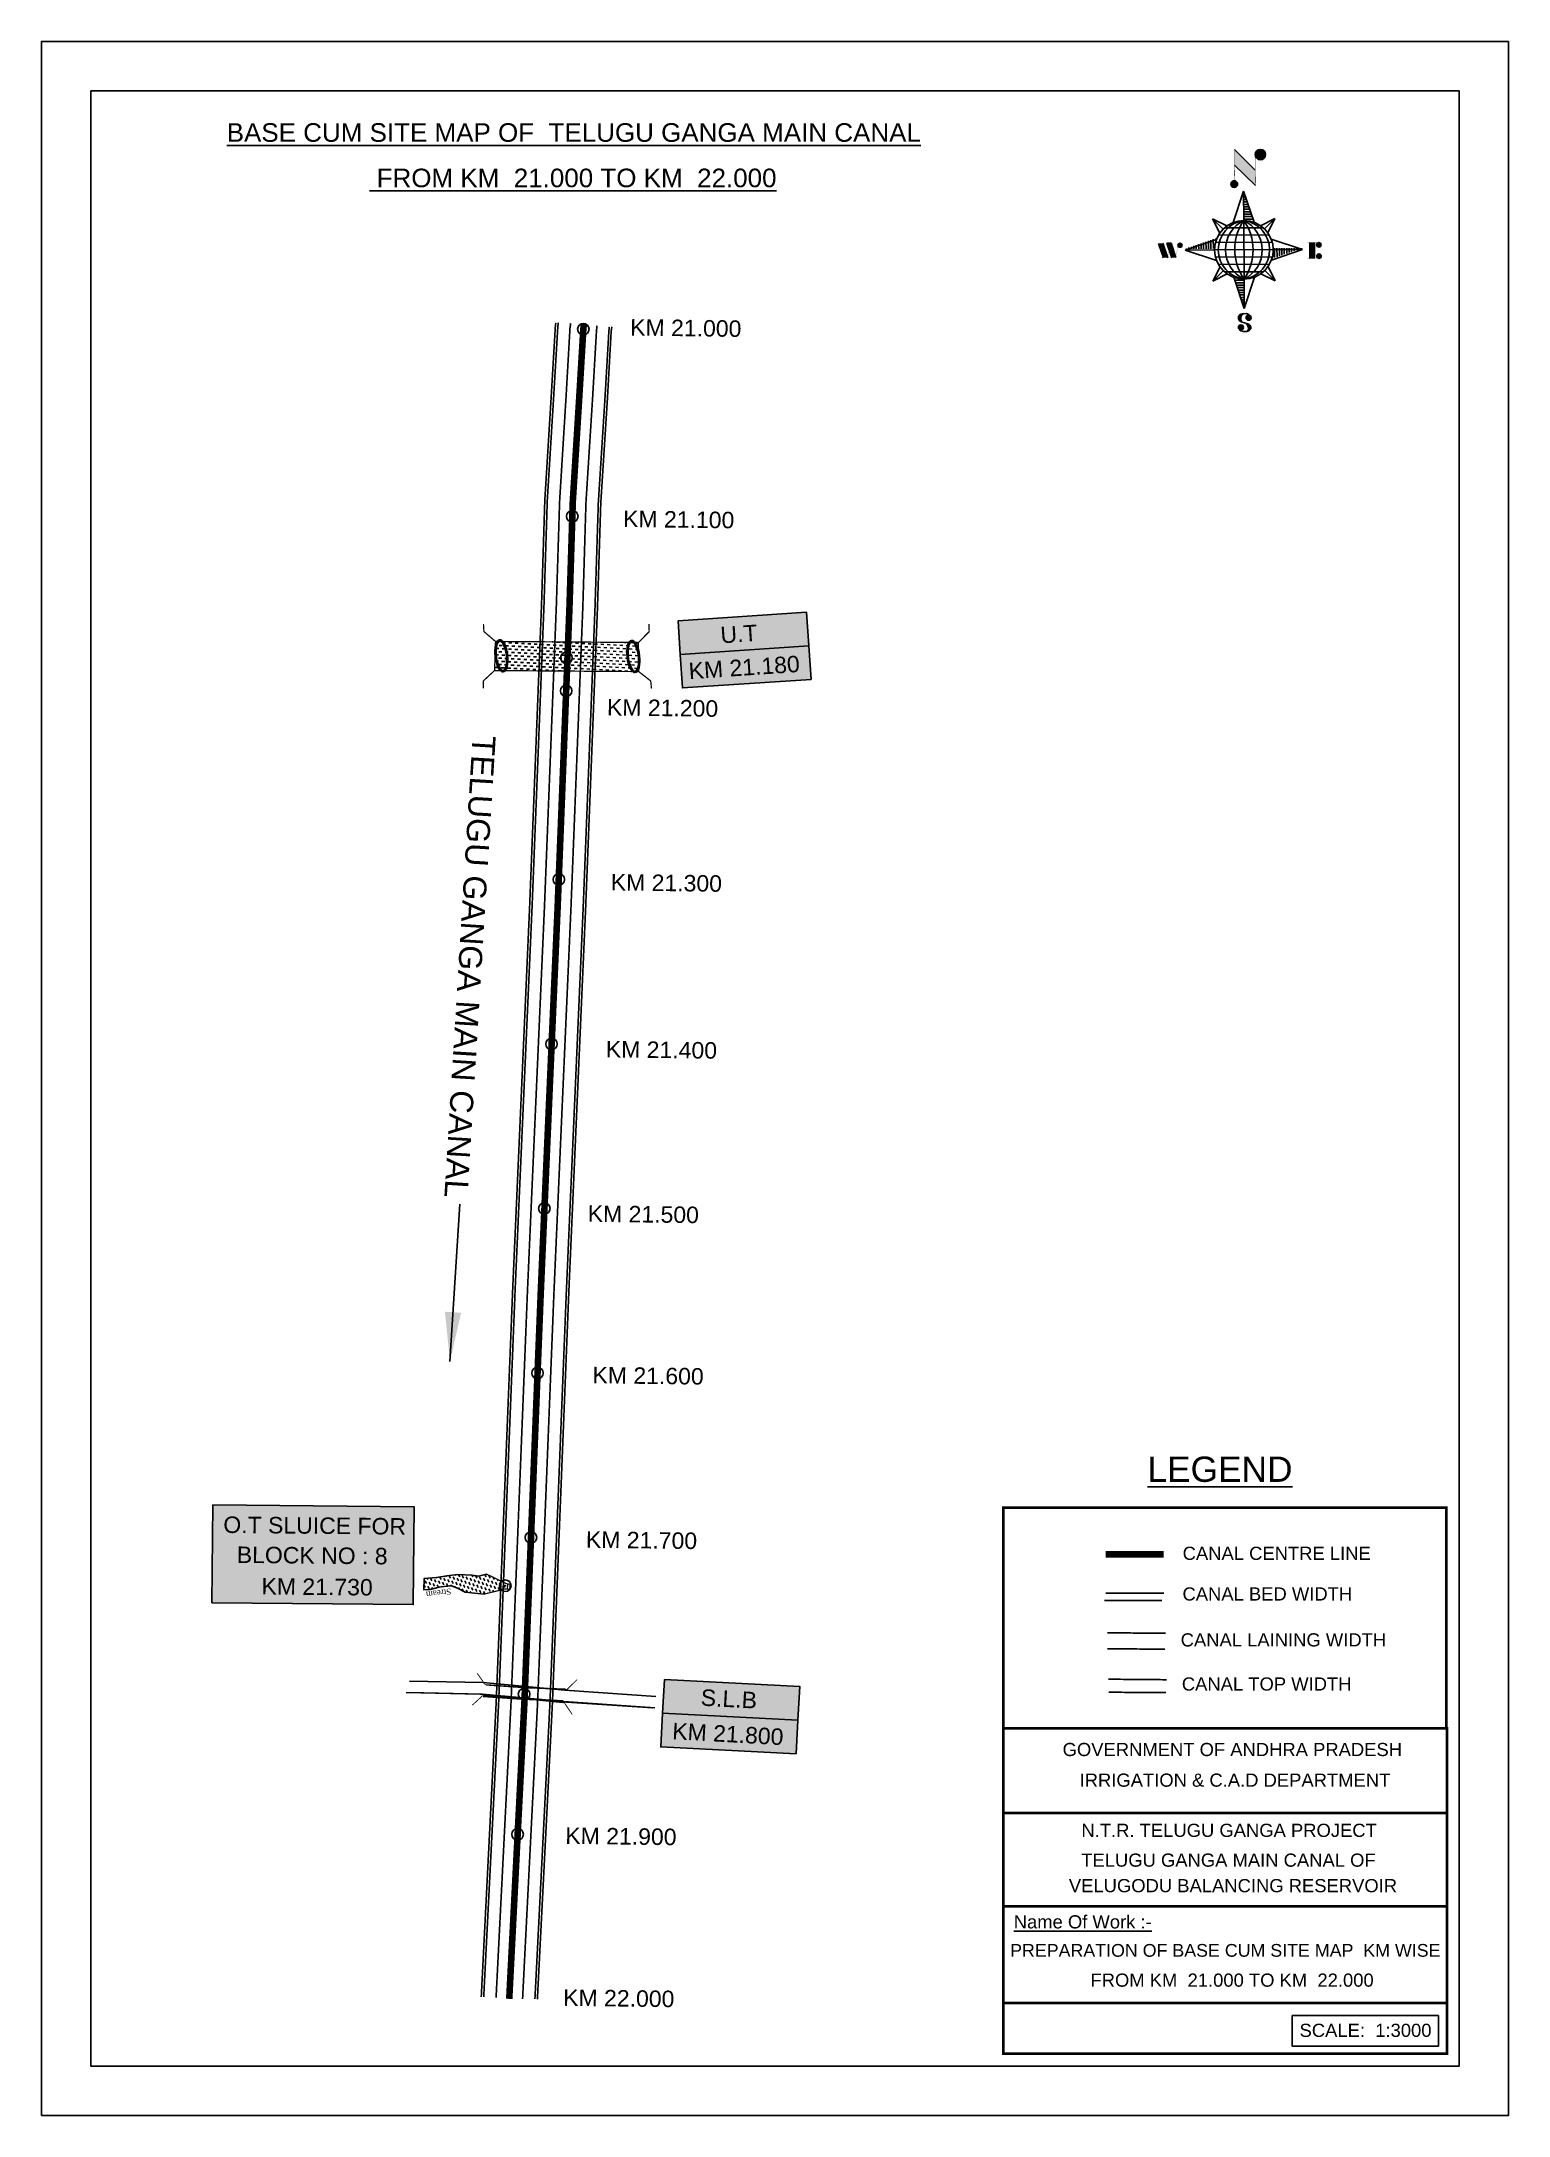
# Model space of a CAD drawing. Header units: inches. Extents: x 244940 to 245831, y 1730066 to 1731326.
import ezdxf

# ---------------------------------------------------------------- set-up
doc = ezdxf.new("R2010")
doc.units = ezdxf.units.IN
doc.header["$MEASUREMENT"] = 0
doc.header["$PDMODE"] = 32
doc.header["$PDSIZE"] = 7
doc.linetypes.add('ACAD_ISO02W100', pattern=[15, 12, -3])
for name, color, linetype in [('AQUADUCT', 1, 'Continuous'), ('bed with', 5, 'Continuous'), ('bord', 1, 'Continuous'), ('cahnige', 7, 'Continuous'), ('canal', 1, 'Continuous'), ('CARTTRACK', 30, 'ACAD_ISO02W100'), ('chainage', 7, 'Continuous'), ('FRAME 025', 7, 'Continuous'), ('laying', 4, 'Continuous'), ('lining', 4, 'Continuous'), ('OT', 7, 'Continuous'), ('ROAD', 6, 'Continuous'), ('SLB', 11, 'Continuous'), ('STREAM', 4, 'Continuous'), ('Stu coo', 3, 'Continuous'), ('TEXT', 7, 'Continuous'), ('top of bund', 1, 'Continuous'), ('UT', 173, 'ACAD_ISO02W100'), ('V', 6, 'Continuous'), ('ZSTU', 7, 'Continuous')]:
    doc.layers.add(name, color=color, linetype=linetype)
doc.styles.add('5mm', font='times.ttf', dxfattribs={"height": 3})
doc.styles.get("Standard").update_dxf_attribs({"font": 'arial.ttf'})
doc.dimstyles.get("Standard").update_dxf_attribs({"dimtxt": 0.18, "dimasz": 0.18, "dimexe": 0.18, "dimexo": 0.0625, "dimgap": 0.09, "dimtad": 0, "dimtih": 1, "dimtoh": 1, "dimdec": 4, "dimzin": 0, "dimdsep": 46, "dimtxsty": 'Standard', "dimcen": 0.09, "dimadec": 0, "dimazin": 0, "dimtfac": 1, "dimtdec": 4, "dimtofl": 0, "dimtmove": 0, "dimatfit": 3, "dimfxl": 1, "dimtolj": 1, "dimtzin": 0, "dimarcsym": 0})
pattern_1 = [(267.297113149, (-8720374.938, 50637915.138), (10.5367255337, -0.497431438), [])]
pattern_2 = [(357.297113149, (-8720374.938, 50637915.138), (0.497431438, 10.5367255337), [])]

# ---------------------------------------------------------------- blocks, each defined once
blk = doc.blocks.new('GGF')
at = {"layer": 'STREAM'}
h = blk.add_hatch(dxfattribs=at)
h.set_pattern_fill('DASH', color=256, scale=10, angle=-6.08273, style=0)
h.set_pattern_definition([(353.91726508, (-115347.3726, 1016.3876), (1.3754179499, 1.1105068496), [1.25, -1.25])])
h.paths.add_polyline_path([(406186.84, 1485623.89), (406186.34, 1485618.17), (406185.83, 1485612.44), (406242.6, 1485608.9), (406242.86, 1485614.64), (406243.12, 1485620.38)])
at = {"layer": 'laying', "linetype": 'ByBlock', "extrusion": (0, 0, -1)}
for centre in [(406188.83, 1485618.1), (406240.81, 1485614.96)]:
    blk.add_ellipse(centre, major_axis=(0.4, -6.37), ratio=0.388717, dxfattribs=at)
at = {"layer": 'laying', "linetype": 'ByBlock'}
for points in [[(406189.2, 1485612.24), (406189.13, 1485612.23), (406189.05, 1485612.25), (406188.86, 1485612.32), (406188.75, 1485612.39), (406188.51, 1485612.61), (406188.38, 1485612.76), (406187.99, 1485613.32), (406187.73, 1485613.86), (406187.29, 1485615.15), (406187.11, 1485615.9), (406186.88, 1485617.49), (406186.82, 1485618.32), (406186.84, 1485619.93), (406186.91, 1485620.71), (406187.17, 1485622.07), (406187.36, 1485622.65), (406187.71, 1485623.36), (406187.86, 1485623.57), (406188.11, 1485623.82), (406188.22, 1485623.89), (406188.4, 1485623.96), (406188.47, 1485623.97), (406188.64, 1485623.95), (406188.74, 1485623.91), (406188.98, 1485623.76), (406189.11, 1485623.64), (406189.38, 1485623.32), (406189.52, 1485623.11), (406189.95, 1485622.33), (406190.22, 1485621.61), (406190.62, 1485619.96), (406190.76, 1485619.04), (406190.86, 1485617.19), (406190.83, 1485616.26), (406190.61, 1485614.61), (406190.43, 1485613.88), (406190.06, 1485613.02), (406189.9, 1485612.77), (406189.63, 1485612.45), (406189.52, 1485612.35), (406189.34, 1485612.26), (406189.27, 1485612.24), (406189.2, 1485612.24)], [(406241.18, 1485609.1), (406241.11, 1485609.1), (406241.03, 1485609.11), (406240.84, 1485609.19), (406240.73, 1485609.26), (406240.49, 1485609.47), (406240.36, 1485609.62), (406239.97, 1485610.18), (406239.7, 1485610.72), (406239.26, 1485612.02), (406239.09, 1485612.77), (406238.86, 1485614.35), (406238.8, 1485615.19), (406238.82, 1485616.8), (406238.89, 1485617.57), (406239.15, 1485618.93), (406239.34, 1485619.51), (406239.69, 1485620.22), (406239.84, 1485620.43), (406240.09, 1485620.69), (406240.19, 1485620.75), (406240.37, 1485620.83), (406240.44, 1485620.83), (406240.62, 1485620.81), (406240.72, 1485620.78), (406240.95, 1485620.62), (406241.08, 1485620.51), (406241.36, 1485620.18), (406241.5, 1485619.98), (406241.93, 1485619.19), (406242.2, 1485618.47), (406242.6, 1485616.82), (406242.73, 1485615.9), (406242.84, 1485614.05), (406242.81, 1485613.12), (406242.59, 1485611.47), (406242.4, 1485610.74), (406242.03, 1485609.88), (406241.88, 1485609.63), (406241.61, 1485609.31), (406241.49, 1485609.22), (406241.31, 1485609.12), (406241.25, 1485609.11), (406241.18, 1485609.1)]]:
    blk.add_open_spline(points, degree=3, knots=[0, 0, 0, 0, 0.189072, 0.189072, 0.378144, 0.378144, 0.567217, 0.567217, 0.964238, 0.964238, 1.36126, 1.36126, 1.758281, 1.758281, 2.155303, 2.155303, 2.552324, 2.552324, 2.807761, 2.807761, 3.01244, 3.01244, 3.217119, 3.217119, 3.421798, 3.421798, 3.626477, 3.626477, 3.831155, 3.831155, 4.280923, 4.280923, 4.73069, 4.73069, 5.180458, 5.180458, 5.630225, 5.630225, 5.896844, 5.896844, 6.112115, 6.112115, 6.283185, 6.283185, 6.283185, 6.283185], dxfattribs=at)
at = {"layer": 'UT', "ltscale": 0.2, "const_width": 0.5}
for points in [[(406181.01, 1485605.63), (406181.2, 1485608.62), (406185.83, 1485612.44), (406186.34, 1485618.17), (406186.84, 1485623.89), (406182.49, 1485628.03), (406182.47, 1485631.03)], [(406186.84, 1485623.89), (406243.12, 1485620.38)], [(406247.66, 1485627.39), (406247.59, 1485624.39), (406243.12, 1485620.38), (406242.86, 1485614.64), (406242.6, 1485608.9), (406247.12, 1485604.95), (406247.26, 1485601.95)], [(406185.83, 1485612.44), (406242.6, 1485608.9)]]:
    blk.add_lwpolyline(points, dxfattribs=at)
blk = doc.blocks.new('VBVB')
at = {"layer": 'STREAM'}
h = blk.add_hatch(dxfattribs=at)
h.set_pattern_fill('DASH', color=256, scale=10, style=0)
h.set_pattern_definition([(0, (17867.8837, -28501.71), (1.25, 1.25), [1.25, -1.25])])
h.paths.add_polyline_path([(380095.96, 1497774.98), (380098.87, 1497780.21), (380100.45, 1497784.62), (380101.78, 1497788.77), (380103.77, 1497793.59), (380099.53, 1497795.92), (380098.45, 1497793.51), (380097.62, 1497789.6), (380096.96, 1497787.69), (380095.79, 1497784.7), (380093.88, 1497782.96), (380090.89, 1497780.8), (380086.57, 1497773.96), (380084.6, 1497765.18), (380084.08, 1497764.33), (380085.94, 1497763.15), (380086.57, 1497763.83), (380093.72, 1497769.3), (380094.46, 1497772.65)])
at = {"layer": 'OT', "const_width": 0.5}
blk.add_lwpolyline([(380084.6, 1497765.18), (380084.07, 1497764.33), (380083.55, 1497763.48), (380085.4, 1497762.31), (380085.94, 1497763.15), (380084.08, 1497764.33), (380085.94, 1497763.15), (380086.57, 1497763.83), (380093.72, 1497769.3), (380086.57, 1497763.83), (380085.94, 1497763.15), (380084.08, 1497764.33), (380084.6, 1497765.18), (380086.57, 1497773.96)], dxfattribs=at)
at = {"layer": 'STREAM'}
blk.add_lwpolyline([(380086.57, 1497773.96), (380090.89, 1497780.8), (380093.88, 1497782.96), (380095.79, 1497784.7), (380096.96, 1497787.69), (380097.62, 1497789.6), (380098.45, 1497793.51), (380099.53, 1497795.92), (380103.77, 1497793.59), (380101.78, 1497788.77), (380100.45, 1497784.62), (380098.87, 1497780.21), (380095.96, 1497774.98), (380094.46, 1497772.65), (380093.72, 1497769.3)], dxfattribs=at)
at = {"layer": 'cahnige', "style": '5mm'}
blk.add_text('Stream', height=2.5, rotation=71.17434, dxfattribs=at).set_placement((380095, 1497785.49))
blk = doc.blocks.new('FGDFGDFG6YURT')
at = {"layer": 'ROAD', "color": 1, "linetype": 'Continuous', "lineweight": 25}
for points in [[(386103.53, 1482907.42, 0), (386134.49, 1482913.05, 0), (386162.33, 1482917.43, 0), (386187.04, 1482923.15, 0)], [(386104.35, 1482907.67, 0), (386135.27, 1482913.29, 0), (386163.2, 1482917.69, 0), (386188.04, 1482923.43, 0)], [(386104.24, 1482903.53, 0), (386135.16, 1482909.15, 0), (386163.09, 1482913.55, 0), (386187.93, 1482919.3, 0)]]:
    blk.add_polyline3d(points, dxfattribs=at)
at = {"layer": 'SLB'}
for points, const_width in [([(386134.59, 1482913.4), (386134.24, 1482913.41), (386130.63, 1482916.64)], 0.3), ([(386134.59, 1482913.4), (386148.24, 1482915.45), (386161.82, 1482917.9)], 0.5), ([(386161.99, 1482918.19), (386148.41, 1482915.73), (386134.91, 1482912.87)], 0.5), ([(386161.82, 1482917.9), (386162.17, 1482917.94), (386164.81, 1482922)], 0.3), ([(386134.8, 1482908.74), (386134.45, 1482908.69), (386131.94, 1482904.55)], 0.3), ([(386161.88, 1482914.05), (386148.3, 1482911.6), (386134.8, 1482908.74)], 0.5), ([(386161.88, 1482914.05), (386162.23, 1482914.04), (386165.93, 1482910.93)], 0.3)]:
    blk.add_lwpolyline(points, dxfattribs=dict(at, const_width=const_width))
blk = doc.blocks.new('*X5')
at = {"color": 0, "linetype": 'Continuous'}
for p, q in [((6321.6, 240.5), (6322.3, 241.2)), ((6321.6, 240.3), (6322.3, 241)), ((6321.6, 240.1), (6322.3, 240.8)), ((6321.6, 239.9), (6322.4, 240.7)), ((6321.6, 239.8), (6322.4, 240.6)), ((6321.6, 239.6), (6322.5, 240.5)), ((6321.6, 239.4), (6322.5, 240.3)), ((6321.6, 239.2), (6322.6, 240.2)), ((6321.7, 239.1), (6322.6, 240.1)), ((6321.8, 240.8), (6322.4, 241.4)), ((6321.8, 239), (6322.7, 240)), ((6321.8, 239), (6322.8, 239.9)), ((6321.9, 238.9), (6322.9, 239.8)), ((6322, 238.8), (6323, 239.7)), ((6322.1, 241.3), (6322.4, 241.6)), ((6322.1, 238.7), (6323.1, 239.6)), ((6322.2, 238.6), (6323.1, 239.6)), ((6322.3, 238.5), (6323.2, 239.5)), ((6322.4, 238.5), (6323.3, 239.4)), ((6322.5, 238.4), (6323.4, 239.3)), ((6322.7, 238.4), (6323.6, 239.3)), ((6322.8, 238.3), (6323.7, 239.2)), ((6322.9, 238.3), (6323.8, 239.1)), ((6323.1, 238.2), (6323.9, 239.1)), ((6323.2, 238.2), (6324, 239)), ((6323.3, 238.2), (6324.2, 239)), ((6323.5, 238.1), (6324.3, 238.9)), ((6323.7, 238.1), (6324.4, 238.9)), ((6323.8, 238.1), (6324.6, 238.8)), ((6324.1, 238.2), (6324.7, 238.8)), ((6324.3, 238.3), (6324.9, 238.8)), ((6324.6, 238.3), (6325.1, 238.8)), ((6324.8, 238.4), (6325.2, 238.8)), ((6325.1, 238.5), (6325.4, 238.8)), ((6325.4, 238.6), (6325.6, 238.8))]:
    blk.add_line(p, q, dxfattribs=at)
blk = doc.blocks.new('*X4')
at = {"color": 0, "linetype": 'Continuous'}
for p, q in [((6324.4, 240.3), (6324.5, 240.4)), ((6324.6, 240.3), (6324.8, 240.5)), ((6324.7, 240.2), (6325, 240.5)), ((6324.8, 240.2), (6325.2, 240.6)), ((6325, 240.1), (6325.5, 240.6)), ((6325.1, 240.1), (6325.6, 240.6)), ((6325.2, 240), (6325.8, 240.6)), ((6325.3, 240), (6326, 240.6)), ((6325.4, 239.9), (6326.1, 240.6)), ((6325.5, 239.8), (6326.2, 240.5)), ((6325.6, 239.8), (6326.3, 240.5)), ((6325.7, 239.7), (6326.5, 240.4)), ((6325.9, 239.6), (6326.6, 240.3)), ((6326, 239.5), (6326.7, 240.3)), ((6326, 239.4), (6326.8, 240.2)), ((6326.1, 239.3), (6327, 240.2)), ((6326.2, 239.3), (6327.1, 240.1)), ((6326.3, 239.2), (6327.1, 240)), ((6326.4, 239.1), (6327.2, 239.9)), ((6326.5, 239), (6327.3, 239.8)), ((6326.5, 238.9), (6327.4, 239.7)), ((6326.6, 238.8), (6327.5, 239.6)), ((6326.7, 238.7), (6327.5, 239.5)), ((6326.8, 238.6), (6327.6, 239.4)), ((6326.8, 238.5), (6327.7, 239.3)), ((6326.8, 236.5), (6327.4, 237)), ((6326.9, 238.3), (6327.8, 239.2)), ((6326.9, 238.2), (6327.9, 239.1)), ((6326.9, 236.8), (6327.6, 237.4)), ((6327, 238.1), (6327.8, 239)), ((6327, 237.9), (6327.8, 238.8)), ((6327, 237.8), (6327.8, 238.6)), ((6327, 237.6), (6327.8, 238.4)), ((6327, 237.4), (6327.8, 238.2)), ((6327, 237.3), (6327.8, 238)), ((6327, 237.1), (6327.8, 237.9))]:
    blk.add_line(p, q, dxfattribs=at)
blk = doc.blocks.new('H')
at = {"layer": 'bord', "extrusion": (0.000427885, 0.004792, 0.999988)}
h = blk.add_hatch(dxfattribs=at)
h.set_pattern_fill('LINE', color=8, scale=84.387686, angle=-2.70289, style=0)
h.set_pattern_definition(pattern_2)
h.paths.add_polyline_path([(-492.5, 785.6, -0.090992), (-448, 775.2), (-486.5, 912)])
h = blk.add_hatch(dxfattribs=at)
h.set_pattern_fill('LINE', color=8, scale=84.387686, angle=-92.70289, style=0)
h.set_pattern_definition(pattern_1)
h.paths.add_polyline_path([(-624.9, 665.1, -0.090992), (-614.5, 709.6), (-751.3, 671.1)])
h = blk.add_hatch(dxfattribs=at)
h.set_pattern_fill('LINE', color=8, scale=84.387686, angle=-92.70289, style=0)
h.set_pattern_definition(pattern_1)
h.paths.add_polyline_path([(-245.6, 647.2), (-372, 653.2, -0.090992), (-382.4, 608.7)])
h = blk.add_hatch(dxfattribs=at)
h.set_pattern_fill('LINE', color=8, scale=84.387686, angle=-2.70289, style=0)
h.set_pattern_definition(pattern_2)
h.paths.add_polyline_path([(-504.4, 532.7, -0.090992), (-548.9, 543.1), (-510.4, 406.3)])
for p, q in [((-516.2, 1087.1, -1217.1), (-431.5, 994, -1216.7)), ((-519.4, 1020.4, -1216.8), (-434.7, 927.3, -1216.4)), ((-538.3, 773.7, -1215.6), (-487, 906.2, -1216.3)), ((-487, 906.2, -1216.3), (-493, 779.8, -1215.7)), ((-487, 906.2, -1216.3), (-448.5, 769.4, -1215.7)), ((-626.7, 793.8, -1215.7), (-566.8, 760.2, -1215.6)), ((-626.7, 793.8, -1215.7), (-584.1, 747, -1215.5)), ((-598.9, 731, -1215.4), (-626.7, 793.8, -1215.7)), ((-421.3, 753.3, -1215.6), (-358.5, 781.1, -1215.7)), ((-358.5, 781.1, -1215.7), (-405.3, 738.5, -1215.5)), ((-358.5, 781.1, -1215.7), (-392.1, 721.2, -1215.4)), ((-864.7, 700.9, -1215.1), (-846.9, 637.7, -1214.9)), ((-846.9, 700.1, -1215.1), (-829.1, 636.9, -1214.9)), ((-829.1, 699.2, -1215.2), (-811.3, 636, -1214.9)), ((-829.1, 699.2, -1215.2), (-811.3, 698.4, -1215.2)), ((-811.3, 698.4, -1215.2), (-793.5, 635.2, -1214.9)), ((-751.8, 665.3, -1215), (-615, 703.8, -1215.3)), ((-751.8, 665.3, -1215), (-625.4, 659.3, -1215)), ((-619.3, 614, -1214.8), (-751.8, 665.3, -1215)), ((-246.1, 641.4, -1215.1), (-382.9, 602.9, -1214.9)), ((-378.6, 692.6, -1215.3), (-246.1, 641.4, -1215.1)), ((-372.5, 647.4, -1215.1), (-246.1, 641.4, -1215.1)), ((-213.5, 669.3, -1215.3), (-216.7, 600.8, -1214.9)), ((-197.2, 599.9, -1214.9), (-193.9, 668.4, -1215.3)), ((-639.4, 525.6, -1214.4), (-605.8, 585.5, -1214.7)), ((-639.4, 525.6, -1214.4), (-592.6, 568.1, -1214.6)), ((-576.6, 553.3, -1214.6), (-639.4, 525.6, -1214.4)), ((-510.9, 400.5, -1213.9), (-549.4, 537.2, -1214.5)), ((-371.2, 512.9, -1214.5), (-431.1, 546.5, -1214.6)), ((-371.2, 512.9, -1214.5), (-413.8, 559.7, -1214.7)), ((-399, 575.7, -1214.7), (-371.2, 512.9, -1214.5)), ((-459.6, 533, -1214.5), (-510.9, 400.5, -1213.9)), ((-504.9, 526.9, -1214.5), (-510.9, 400.5, -1213.9))]:
    blk.add_line(p, q, dxfattribs=at)
at = {"layer": 'bord', "color": 8, "linetype": 'ByBlock', "extrusion": (0.000427885, 0.004792, 0.999988)}
for p, q in [((-386.5, 711.4, -1215.4), (-605.5, 721.7, -1215.4)), ((-410.8, 744.2, -1215.5), (-578.1, 752.1, -1215.5)), ((-493, 779.8, -1215.7), (-504.9, 526.9, -1214.5)), ((-372.5, 647.4, -1215.1), (-625.4, 659.3, -1215)), ((-378, 615.9, -1214.9), (-622.9, 627.5, -1214.9)), ((-375, 679.2, -1215.3), (-619.9, 690.7, -1215.2)), ((-392.4, 584.9, -1214.8), (-611.4, 595.3, -1214.7)), ((-419.8, 554.6, -1214.6), (-587.1, 562.5, -1214.6))]:
    blk.add_line(p, q, dxfattribs=at)
at = {"layer": 'bord', "extrusion": (0.000427885, 0.004792, 0.999988), "elevation": -1212.1}
for points, const_width in [([(-522, 959.6), (-515.7, 1092.9)], 1.61), ([(-434.2, 933.1), (-427.9, 1066.5)], 1.61), ([(-870.1, 707), (-846.4, 705.9)], 0.642), ([(-828.6, 642.7), (-855.2, 643.9)], 0.642), ([(-828.6, 642.7), (-821, 678)], 0.642), ([(-810.8, 641.8), (-784.1, 640.6)], 0.642), ([(-793, 641), (-781.6, 693.9)], 0.642), ([(-222.7, 675.6), (-173.8, 673.3)], 0.706), ([(-194.8, 644.8), (-185, 644.4)], 0.706), ([(-177.1, 604.8), (-226, 607.1)], 0.706)]:
    blk.add_lwpolyline(points, dxfattribs=dict(at, const_width=const_width))
for points, const_width in [([(-413.7, 1073.1, 1), (-397.6, 1057.7, 1)], 22.3), ([(-530.3, 949.5, 1), (-519.6, 939.3, 1)], 14.8), ([(-775.9, 696.6, 1), (-769.5, 690.4, 1)], 8.9), ([(-177.8, 666.9, 1), (-170.8, 660.1, 1)], 9.79), ([(-180.1, 618, 1), (-173.1, 611.2, 1)], 9.79), ([(-489.8, 361.7, 1), (-498.1, 369.1, 1)], 11.1), ([(-525.2, 321.6, 1), (-533.4, 328.9, 1)], 11.1)]:
    blk.add_lwpolyline(points, format="xyb", close=True, dxfattribs=dict(at, const_width=const_width))
for points in [[(-537, 317.4), (-530.7, 310.5), (-519.8, 306.8), (-504.9, 306.9), (-493.9, 310), (-486.3, 317.7), (-486.5, 325.8), (-490.6, 333.3), (-493.5, 336.2), (-502.8, 340.9), (-522.5, 347.3), (-530.4, 351.6), (-533.7, 354.6), (-537.4, 362.6), (-537, 373.4), (-530, 380.7), (-520, 384.1), (-503.5, 384.2), (-492.5, 379.9), (-487.1, 373.3)], [(-522.5, 347.6), (-526.2, 353.8), (-527.8, 360.6), (-527.9, 370.6), (-525.9, 375.5), (-521.3, 381.2), (-514.5, 384.4)], [(-504.9, 306.9), (-499, 312.4), (-497, 319.4), (-497.5, 326.5), (-501.2, 335.4), (-509.2, 343.2)]]:
    blk.add_lwpolyline(points, dxfattribs=at)
at = {"layer": 'bord', "extrusion": (0.000427885, 0.004792, 0.999988)}
for centre, radius in [((-405.6, 1065.4, -1212.1), 22.3), ((-525, 944.4, -1212.1), 14.8), ((-498.4, 659.1, -1212.1), 126.6), ((-772.7, 693.5, -1212.1), 8.9), ((-174.3, 663.5, -1212.1), 9.79), ((-176.6, 614.6, -1212.1), 9.79), ((-494, 365.4, -1212.1), 11.1), ((-529.3, 325.2, -1212.1), 11.1)]:
    blk.add_circle(centre, radius, dxfattribs=at)
at = {"layer": 'bord', "color": 8, "linetype": 'ByBlock', "extrusion": (0.000427885, 0.004792, 0.999988)}
for centre, radius, start, end in [((-481.5, 658.3, -1212.1), 127.7, 94.92536, 259.66906), ((-436.8, 656.2, -1212.1), 140.8, 113.28644, 241.30798), ((-315.9, 650.5, -1212.1), 222.3, 142.58916, 212.00526), ((-560.1, 662.1, -1212.1), 140.8, 293.28644, 61.30798), ((-681, 667.8, -1212.1), 222.3, 322.58916, 32.00526), ((-515.4, 659.9, -1212.1), 127.7, 274.92536, 79.66906)]:
    blk.add_arc(centre, radius, start, end, dxfattribs=at)
at = {"layer": 'bord', "extrusion": (0.000427885, 0.004792, 0.999988)}
for points in [[(-515.7, 1092.9, -1212.1), (-431, 999.8, -1212.1), (-518.9, 1026.2, -1212.1), (-434.2, 933.1, -1212.1)], [(-864.1, 706.7, -1212.1), (-846.4, 705.9, -1212.1), (-846.3, 643.5, -1212.1), (-828.6, 642.7, -1212.1)], [(-828.6, 705, -1212.1), (-810.8, 704.2, -1212.1), (-810.8, 641.8, -1212.1), (-793, 641, -1212.1)], [(-193.4, 674.2, -1212.1), (-196.6, 605.7, -1212.1), (-213, 675.1, -1212.1), (-216.2, 606.7, -1212.1)]]:
    blk.add_solid(points, dxfattribs=at)
at = {"layer": 'bord', "extrusion": (0.000427885, 0.004792, 0.999988), "xscale": 7.977342409717546, "yscale": 7.977342408231451, "zscale": 7.977342408476333, "rotation": 138.0840426661453}
for name, p in [('*X4', (38300.5, -31929.4, -1212.1)), ('*X5', (38314.4, -31950.9, -1212.1))]:
    blk.add_blockref(name, p, dxfattribs=at)

msp = doc.modelspace()

# ---------------------------------------------------------------- hatches: boundary and pattern name
at = {"layer": 'V'}
msp.add_hatch(color=2, dxfattribs=at).paths.add_polyline_path([(245043.6, 1730437.4), (245165.9, 1730436.2), (245165.3, 1730376.8), (245043, 1730378)])
at = {"layer": 'ZSTU'}
h = msp.add_hatch(color=135, dxfattribs=at)
h.set_gradient(color1=(141, 177, 78), color2=(107, 135, 59), one_color=1, tint=0.38, name='CYLINDER')
h.paths.add_polyline_path([(245326.1, 1730974.5), (245327.5, 1730954.1), (245405.6, 1730959.3), (245404.2, 1730979.7)])
h.paths.add_polyline_path([(245349.8, 1730957.9), (245377.4, 1730959.7), (245376.4, 1730974.9), (245348.8, 1730973.1)], flags=24)
h = msp.add_hatch(color=252, dxfattribs=at)
h.set_gradient(color1=(167, 88, 159), color2=(127, 67, 121), one_color=1, tint=0.38, name='CYLINDER')
h.paths.add_polyline_path([(245406.9, 1730938.9), (245405.6, 1730959.3), (245327.5, 1730954.1), (245328.8, 1730933.7)])
h.paths.add_polyline_path([(245330.6, 1730936.2), (245403.1, 1730941), (245402.1, 1730956.2), (245329.5, 1730951.4)], flags=24)
h = msp.add_hatch(color=135, dxfattribs=at)
h.set_gradient(color1=(141, 177, 78), color2=(107, 135, 59), one_color=1, tint=0.38, name='CYLINDER')
h.paths.add_polyline_path([(245398.9, 1730306.6), (245400, 1730327.1), (245317.8, 1730331.3), (245316.7, 1730310.9)])
h.paths.add_polyline_path([(245337, 1730312.9), (245376.3, 1730310.8), (245377.1, 1730326.2), (245337.8, 1730328.4)], flags=24)
h = msp.add_hatch(color=252, dxfattribs=at)
h.set_gradient(color1=(167, 88, 159), color2=(127, 67, 121), one_color=1, tint=0.38, name='CYLINDER')
h.paths.add_polyline_path([(245397.8, 1730286.2), (245398.9, 1730306.6), (245316.7, 1730310.9), (245315.6, 1730290.4)])
h.paths.add_polyline_path([(245319.7, 1730292.5), (245392.3, 1730288.5), (245393.1, 1730303.8), (245320.6, 1730307.8)], flags=24)

# ---------------------------------------------------------------- linework, layer by layer
at = {"linetype": 'ByBlock'}
for points in [[(244939.5, 1730066.4), (244939.5, 1731326.4), (245830.5, 1731326.4), (245830.5, 1730066.4)], [(245800.5, 1731296.4), (245800.5, 1730096.4), (244969.5, 1730096.4), (244969.5, 1731296.4)]]:
    msp.add_lwpolyline(points, close=True, dxfattribs=at)
for p in [(245268.6, 1731151.7), (245261.9, 1731038), (245258.2, 1730932), (245253.7, 1730817.3), (245249.3, 1730717.4), (245244.9, 1730617.5), (245240.8, 1730517.5), (245236.8, 1730417.6), (245228.7, 1730237.3)]:
    msp.add_point(p)
at = {"color": 2}
for p in [(245258.3, 1730952), (245221.2, 1730388.3), (245232.6, 1730322.4)]:
    msp.add_point(p, dxfattribs=at)
at = {"layer": 'bed with', "const_width": 1}
for points in [[(245260.9, 1731155.3), (245260.5, 1731152.4), (245258.1, 1731110.4), (245254.2, 1731047.2), (245252.2, 1730983.5), (245245, 1730800.9), (245234.7, 1730568.1), (245224.7, 1730317.6), (245215.6, 1730138)], [(245276.9, 1731153.8), (245276.6, 1731150.9), (245274.2, 1731109.4), (245270.2, 1731046.5), (245268.3, 1730983), (245261.1, 1730800.3), (245250.8, 1730567.5), (245240.8, 1730316.8), (245231.7, 1730137.3)], [(245621.2, 1730383.8), (245618.1, 1730383.8), (245585.9, 1730383.8)], [(245620.1, 1730379.4), (245618, 1730379.4), (245585.3, 1730379.4), (245585, 1730379.4)]]:
    msp.add_lwpolyline(points, dxfattribs=at)
at = {"layer": 'canal', "color": 6, "const_width": 4}
for points in [[(245621.1, 1730407.4), (245618.5, 1730407.4), (245585.9, 1730407.4)], [(245585.9, 1730407.4), (245621.1, 1730407.4)]]:
    msp.add_lwpolyline(points, dxfattribs=at)
at = {"layer": 'FRAME 025', "lineweight": -3, "const_width": 1.64}
for points in [[(245523.7, 1730435.8), (245792.8, 1730435.8), (245792.8, 1730301.6), (245523.7, 1730301.6)], [(245523.7, 1730301.6), (245793.2, 1730301.6), (245793.2, 1730104.1), (245523.7, 1730104.1)]]:
    msp.add_lwpolyline(points, close=True, dxfattribs=at)
for points in [[(245523.7, 1730250.3), (245793.2, 1730250.3)], [(245523.7, 1730193.5), (245793.2, 1730193.5)], [(245523.7, 1730134.8), (245793.2, 1730134.8)]]:
    msp.add_lwpolyline(points, dxfattribs=at)
at = {"layer": 'lining', "const_width": 1}
for points in [[(245253.4, 1731155.6), (245253.1, 1731153.1), (245250.6, 1731110.8), (245246.7, 1731047.6), (245244.7, 1730983.8), (245237.5, 1730801.3), (245227.2, 1730568.5), (245217.2, 1730317.9), (245208.1, 1730138.5)], [(245284.4, 1731153.1), (245284.1, 1731150.3), (245281.7, 1731108.9), (245277.7, 1731046.1), (245275.7, 1730982.7), (245268.5, 1730800), (245258.3, 1730567.2), (245248.3, 1730316.5), (245239.2, 1730137.2)], [(245284.4, 1731153.2), (245284.4, 1731153.1)], [(245586.9, 1730359.7), (245611.6, 1730359.5), (245622.3, 1730359.4)], [(245586.9, 1730350), (245613.8, 1730349.8), (245621.8, 1730349.7)]]:
    msp.add_lwpolyline(points, dxfattribs=at)
at = {"layer": 'top of bund', "const_width": 1}
for points in [[(245251.9, 1731155.5), (245251.6, 1731153.2), (245249.1, 1731110.9), (245245.2, 1731047.7), (245243.2, 1730983.9), (245236, 1730801.3), (245225.7, 1730568.5), (245215.7, 1730318), (245206.6, 1730138.4)], [(245285.9, 1731153.1), (245285.5, 1731150.1), (245283.2, 1731108.8), (245279.2, 1731046.1), (245277.2, 1730982.7), (245270, 1730799.9), (245259.8, 1730567.1), (245249.8, 1730316.4), (245240.7, 1730137.1)], [(245587.5, 1730331.5), (245612, 1730331.3), (245622.9, 1730331.2)], [(245622.5, 1730323.4), (245614.5, 1730323.4), (245587.6, 1730323.6)]]:
    msp.add_lwpolyline(points, dxfattribs=at)
at = {"layer": 'V', "color": 6, "const_width": 4}
msp.add_lwpolyline([(245268.9, 1731154.6), (245268.6, 1731151.7), (245266.1, 1731109.9), (245262.2, 1731046.9), (245260.2, 1730983.3), (245253, 1730800.6), (245242.8, 1730567.8), (245232.8, 1730317.2), (245223.6, 1730137.3)], dxfattribs=at)
at = {"layer": 'V', "color": 2}
msp.add_lwpolyline([(245043.6, 1730437.4), (245165.9, 1730436.2), (245165.3, 1730376.8), (245043, 1730378)], close=True, dxfattribs=at)
at = {"layer": 'V', "color": 0}
msp.add_lwpolyline([(245699.2, 1730127.2), (245787.9, 1730127.2), (245787.9, 1730108.5), (245699.2, 1730108.5)], close=True, dxfattribs=at)
at = {"layer": 'ZSTU', "color": 135}
for points in [[(245326.1, 1730974.5), (245404.2, 1730979.7), (245405.6, 1730959.3), (245327.5, 1730954.1)], [(245317.8, 1730331.3), (245400, 1730327.1), (245398.9, 1730306.6), (245316.7, 1730310.9)]]:
    msp.add_lwpolyline(points, close=True, dxfattribs=at)
at = {"layer": 'ZSTU', "color": 252}
for points in [[(245327.5, 1730954.1), (245405.6, 1730959.3), (245406.9, 1730938.9), (245328.8, 1730933.7)], [(245316.7, 1730310.9), (245398.9, 1730306.6), (245397.8, 1730286.2), (245315.6, 1730290.4)]]:
    msp.add_lwpolyline(points, close=True, dxfattribs=at)

# ---------------------------------------------------------------- block references
at = {"layer": 'AQUADUCT', "color": 1, "xscale": 0.1408039184319789, "yscale": 0.1408039184752852, "zscale": 0.1408039184379445, "rotation": 3.078330572322649}
msp.add_blockref('H', (245744.9, 1731111.8, 170.9), dxfattribs=at)
at = {"layer": 'CARTTRACK', "color": 3, "xscale": 1.439622272833706, "yscale": 1.439622273668647, "zscale": 1.439622273616309, "rotation": 116.5588276236696}
msp.add_blockref('VBVB', (2418556.4, 2205028.3), dxfattribs=at)
at = {"layer": 'laying', "color": 6, "linetype": 'ByBlock', "xscale": 1.539389527128157, "yscale": 1.539389526937157, "zscale": 1.539389526941385, "rotation": 3.159095082538204}
msp.add_blockref('GGF', (-253083.3, -586974.9), dxfattribs=at)
at = {"layer": 'laying', "color": 1, "linetype": 'ByBlock', "xscale": 1.760345254508971, "yscale": 1.76034525455907, "zscale": 1.760345254585044, "rotation": 165.7780598215886}
msp.add_blockref('FGDFGDFG6YURT', (1545483, 4093755.3), dxfattribs=at)

# ---------------------------------------------------------------- texts
at = {"layer": 'chainage', "color": 0}
for s, p in [('KM 21.000', (245297, 1731147.8)), ('KM 21.100', (245292.7, 1731031.5)), ('KM 21.200', (245282.9, 1730917)), ('KM 21.300', (245285.2, 1730810.7)), ('KM 21.400', (245282.2, 1730709.3)), ('KM 21.500', (245271.2, 1730609.4)), ('KM 21.600', (245274.1, 1730511.3)), ('KM 21.700', (245270.1, 1730411.4)), ('KM 21.900', (245257.6, 1730231.5)), ('KM 22.000', (245256.3, 1730133.1))]:
    msp.add_text(s, height=10, rotation=359.288, dxfattribs=at).set_placement(p)
at = {"layer": 'chainage', "color": 1}
msp.add_text('TELUGU GANGA MAIN CANAL', height=14.042, rotation=266.4867, dxfattribs=at).set_placement((245201.4, 1730905.1))
at = {"layer": 'chainage', "color": 0}
for s, height, p in [('%%ULEGEND', 15.34, (245611.2, 1730451.4)), ('CANAL CENTRE LINE', 8, (245632.6, 1730404)), ('CANAL BED WIDTH', 8, (245632.5, 1730379.3)), ('CANAL LAINING WIDTH', 8, (245631.4, 1730351.4)), ('CANAL TOP WIDTH', 8, (245632.1, 1730324.6)), ('GOVERNMENT OF ANDHRA PRADESH ', 8, (245559.7, 1730284.8)), ('IRRIGATION & C.A.D DEPARTMENT', 8, (245570, 1730266.2)), ('N.T.R. TELUGU GANGA PROJECT', 8, (245571.1, 1730235.7)), ('TELUGU GANGA MAIN CANAL OF', 8, (245571, 1730217.6)), (' VELUGODU BALANCING RESERVOIR', 8, (245560.4, 1730202.1)), ('%%UName Of Work :-', 8, (245530, 1730180.1)), ('PREPARATION OF BASE CUM SITE MAP  KM WISE', 7.743, (245527.8, 1730162.9)), (' FROM KM  21.000 TO KM  22.000', 8, (245573.5, 1730144.7)), ('SCALE:  1:3000', 8, (245703.6, 1730114.2))]:
    msp.add_text(s, height=height, dxfattribs=at).set_placement(p)
at = {"layer": 'Stu coo', "color": 0}
for s, rotation, p in [('U.T', 3.7881, (245352.2, 1730960.8)), ('KM 21.180', 3.7881, (245332.9, 1730939)), ('S.L.B', 356.8849, (245339.7, 1730315.5)), ('KM 21.800', 356.8849, (245322.4, 1730295.1))]:
    msp.add_text(s, height=10, rotation=rotation, dxfattribs=at).set_placement(p)
at = {"layer": 'Stu coo', "color": 1}
for s, p in [('O.T SLUICE FOR ', (245049.9, 1730420.4)), (' BLOCK NO : 8', (245054.2, 1730402.2)), ('KM 21.730', (245073.1, 1730383))]:
    msp.add_text(s, height=10, rotation=359.4358, dxfattribs=at).set_placement(p)
at = {"layer": 'TEXT', "color": 0}
for s, p in [('%%UBASE CUM SITE MAP OF  TELUGU GANGA MAIN CANAL', (245052, 1731265.5)), ('%%U FROM KM  21.000 TO KM  22.000', (245138.7, 1731237.9))]:
    msp.add_text(s, height=11.294, dxfattribs=at).set_placement(p)

# ---------------------------------------------------------------- leaders
at = {"layer": 'chainage', "color": 1}
msp.add_leader([(245187.6, 1730524.5), (245193.5, 1730620.1)], dimstyle='Standard', override={"dimasz": 30, "dimgap": 0.09, "dimtad": 0}, dxfattribs=at)

doc.saveas('drawing.dxf')
